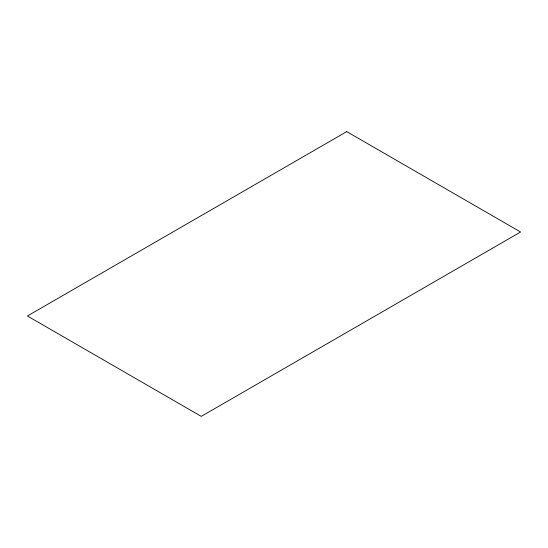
<?xml version="1.0" encoding="UTF-8"?>
<svg xmlns="http://www.w3.org/2000/svg" width="548" height="548" viewBox="0 0 548 548"><rect width="100%" height="100%" fill="white"/><g stroke="black" fill="none" stroke-linecap="round" stroke-linejoin="round"><path stroke-width="0.82" d="M346.74 131.63L27.4 315.997L201.26 416.37L520.6 232.003L346.74 131.63"/></g></svg>
